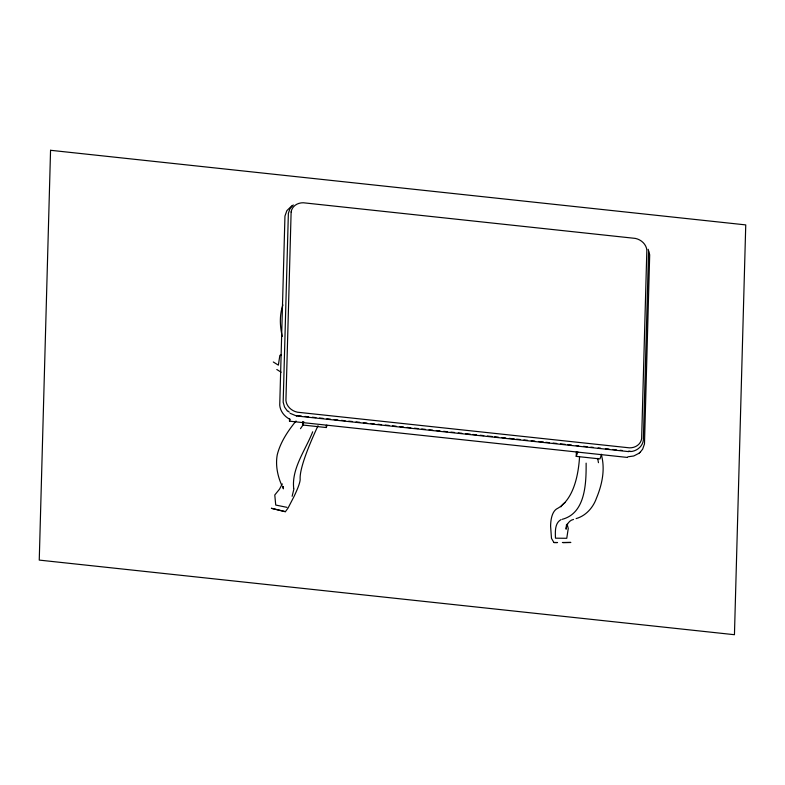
<?xml version="1.0" encoding="UTF-8"?>
<svg xmlns="http://www.w3.org/2000/svg" width="785" height="785" viewBox="0 0 785 785"><rect width="100%" height="100%" fill="white"/><g stroke="black" fill="none" stroke-linecap="round" stroke-linejoin="round"><path stroke-width="1.18" d="M627.411 457.439L289.479 421.172L289.547 418.739M327.07 425.313L326.275 427.54L302.559 424.999L302.657 421.506M326.275 427.54L326.334 425.215M601.555 454.456L599.956 458.921L576.239 456.379L576.367 451.728M648.567 251.347L643.357 440.159C642.64 446.449 636.763 451.169 630.62 451.571M566.495 524.635L566.083 529.198C566.378 524.871 568.997 520.347 573.511 519.434M282.885 304.923C279.431 315.05 279.803 326.109 282.296 336.412M289.479 421.172L290.175 419.239M302.559 424.999L303.756 421.643M576.239 456.379L577.838 451.915M292.128 496.287L293.914 488.947M282.286 483.903L279.499 489.183L274.779 494.982L275.731 505.049L286.947 507.345M312.695 431.789C305.65 449.854 291.421 468.459 293.708 488.476M300.469 428.698L303.167 424.793M285.387 511.692L271.433 508.307L285.387 511.692L288.036 508.081L293.933 496.67A55.696 7.045 -58 0 0 300.164 479.252A191.932 24.276 -58 0 1 318.023 425.715M296.033 420.995C287.918 430.975 280.49 442.024 277.282 454.643C275.349 464.72 277.498 475.788 281.619 484.973M640.187 452.248L642.63 449.197L644.475 443.976L649.686 254.821L648.174 249.277M627.872 456.811L633.731 455.987L638.941 453.318M293.286 204.924L289.979 208.663L288.37 213.353L283.169 402.165L284.553 407.062L287.428 411.104M638.813 453.426L640.315 452.131M292.099 205.542L286.859 210.655L284.955 216.042L279.735 405.188C280.245 411.104 284.248 416.305 289.41 419.033M561.02 519.621C554.612 523.114 555.26 531.926 555.476 538.176L566.76 538.294L568.252 528.491L567.113 524.095M281.364 354.859L279.852 355.35L278.361 365.153L273.298 361.983M576.121 518.591C585.865 515.863 593.166 507.561 596.453 498.2C602.203 484.345 605.441 468.949 601.202 454.201M562.227 519.307C585.688 513.174 586.228 482.844 586.13 463.14M579.556 456.909A191.932 70.336 68.3 0 1 556.83 508.808A55.696 20.41 68.3 0 0 550.599 526.225L551.482 538.373L553.916 542.523L557.546 542.514M562.384 542.484L570.842 542.455L562.943 542.631M553.916 542.523L557.301 542.563M297.652 415.658L301.303 416.04M304.953 416.433L308.603 416.825M312.253 417.218L315.904 417.61M319.554 418.003L323.204 418.395M326.854 418.788L330.505 419.18M334.155 419.573L337.795 419.965M341.446 420.358L345.096 420.74M348.746 421.133L352.396 421.525M356.047 421.918L359.697 422.31M363.347 422.703L366.997 423.095M370.648 423.488L374.298 423.88M377.938 424.273L381.588 424.665M385.239 425.058L388.889 425.441M392.539 425.833L396.189 426.226M399.84 426.618L403.49 427.011M407.14 427.403L410.79 427.796M414.441 428.188L418.091 428.581M421.731 428.973L425.382 429.366M429.032 429.758L432.682 430.151M436.332 430.533L439.983 430.926M443.633 431.318L447.283 431.711M450.933 432.103L454.584 432.496M458.234 432.888L461.884 433.281M465.525 433.673L470.392 434.193M472.825 434.458L476.475 434.851M480.126 435.233L483.776 435.626M487.426 436.018L492.293 436.538M494.727 436.803L498.377 437.196M502.027 437.588L505.677 437.981M509.318 438.373L514.185 438.893M516.618 439.158L520.269 439.551M523.919 439.934L527.569 440.326M531.219 440.719L534.87 441.111M538.52 441.504L543.387 442.024M545.82 442.289L549.461 442.681M553.111 443.074L556.761 443.466M560.411 443.859L565.279 444.379M567.712 444.634L571.362 445.026M576.229 445.556L578.663 445.811M583.53 446.331L587.18 446.724M590.83 447.116L593.254 447.381M598.121 447.901L600.554 448.166M605.421 448.686L609.072 449.079M612.722 449.471L616.372 449.864M620.022 450.256L622.456 450.512M296.553 415.971L628.863 451.64M296.485 415.962L290.077 413.293M276.801 369.509L281.128 372.218M282.482 486.19L283.385 488.839L283.287 486.494M597.67 458.411L598.455 462.689M560.863 506.845A55.696 27.632 36.2 0 1 565.171 502.498M289.282 412.135A14.169 12.177 19.7 0 1 288.134 411.085M630.119 451.11A14.169 12.177 19.7 0 1 628.54 451.169M50.554 150.288L39.25 560.097L734.446 634.712L745.75 224.902L50.554 150.288M291.127 211.96L285.926 400.468A13.551 11.638 19.7 0 0 297.495 412.213L629.501 447.852A13.551 11.638 19.7 0 0 641.639 438.648L646.84 250.14A13.551 11.638 19.7 0 0 635.271 238.395L303.275 202.765A13.551 11.638 19.7 0 0 291.127 211.96"/></g></svg>
